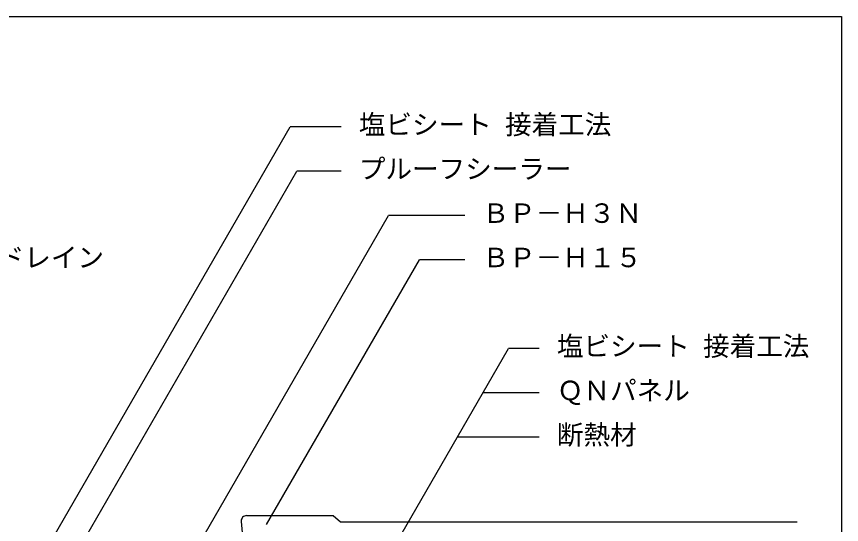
# Model space of a CAD drawing. Units: millimetres, scale not verified. Extents: x -451 to 349, y -612 to 618.
# Drawn here: x -116.3 to 349.4, y 331.6 to 618.1 of the extents above; entities that cross this region are included whole.
import ezdxf
from ezdxf.enums import TextEntityAlignment as Align

# ---------------------------------------------------------------- set-up
doc = ezdxf.new("R2010")
doc.units = ezdxf.units.MM
doc.header["$LTSCALE"] = 5
for name, color, linetype in [('2-4_out line', 2, 'Continuous'), ('2-6_鋼板・アングル', 2, 'Continuous'), ('2-A_moji', 7, 'Continuous'), ('F-7', 1, 'Continuous')]:
    doc.layers.add(name, color=color, linetype=linetype)
doc.styles.add('ＭＳ ゴシック', font='')
doc.styles.get('ＭＳ ゴシック').set_extended_font_data('MS Gothic')

msp = doc.modelspace()

# ---------------------------------------------------------------- linework, layer by layer
at = {"layer": '2-4_out line'}
for p, q in [((13.602, 336.598), (62.536, 336.598)), ((10.614, 333.336), (11.989, 317.615)), ((66.645, 333.098), (324.391, 333.098))]:
    msp.add_line(p, q, dxfattribs=at)
msp.add_arc((13.602, 333.598), 3, 90, 185, dxfattribs=at)
at = {"layer": '2-6_鋼板・アングル'}
msp.add_line((62.536, 336.598), (66.645, 333.098), dxfattribs=at)
at = {"layer": '2-A_moji'}
for p, q in [((-113.566, 293.098), (38.155, 555.887)), ((66.98, 555.887), (38.155, 555.887)), ((-90.164, 302.042), (41.96, 530.887)), ((66.98, 530.887), (41.96, 530.887)), ((-27.081, 296.598), (93.752, 505.887)), ((136.748, 505.887), (93.752, 505.887)), ((24.923, 331.598), (111.115, 480.887)), ((136.748, 480.887), (111.115, 480.887)), ((89.124, 305.794), (161.347, 430.887)), ((178.748, 430.887), (161.347, 430.887)), ((178.748, 405.887), (146.913, 405.887)), ((178.748, 380.887), (132.479, 380.887))]:
    msp.add_line(p, q, dxfattribs=at)
at = {"layer": 'F-7'}
for p, q in [((-450.609, 618.098), (349.391, 618.098)), ((349.391, 618.098), (349.391, 28.098))]:
    msp.add_line(p, q, dxfattribs=at)

# ---------------------------------------------------------------- texts
at = {"layer": '2-A_moji', "style": 'ＭＳ ゴシック'}
for s, p in [('塩ビシート 接着工法', (76.98, 548.387)), ('プルーフシーラー', (76.98, 523.387)), ('ＢＰ－Ｈ３Ｎ', (146.748, 498.387)), ('タテドレイン', (-156.88, 473.387)), ('ＢＰ－Ｈ１５', (146.748, 473.387)), ('塩ビシート 接着工法', (188.748, 423.387)), ('ＱＮパネル', (188.748, 398.387)), ('断熱材', (188.748, 373.387))]:
    msp.add_text(s, height=11, dxfattribs=at).set_placement(p, align=Align.BOTTOM_LEFT)

doc.saveas('drawing.dxf')
